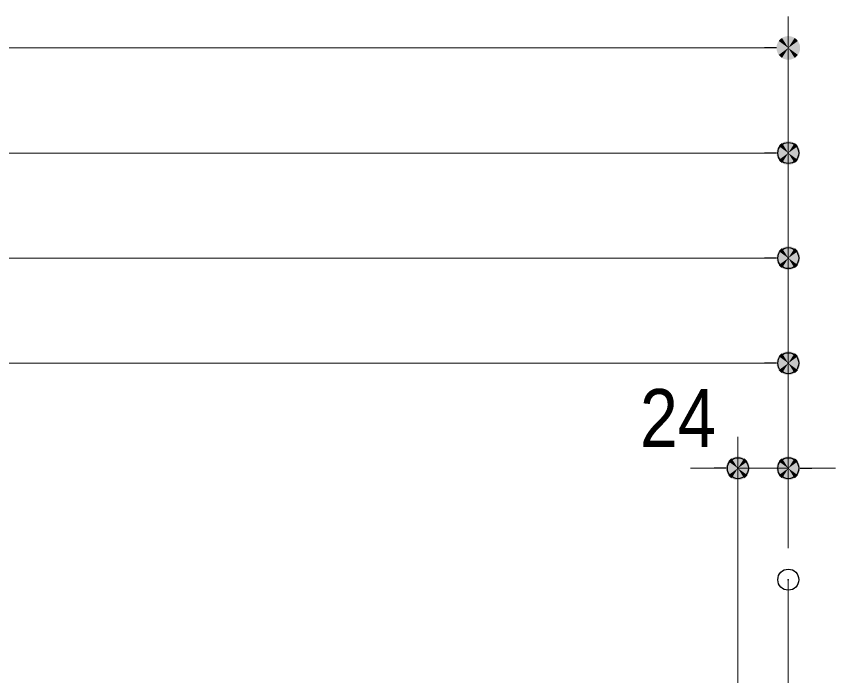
# Model space of a CAD drawing. Units: millimetres, scale not verified. Extents: x -4547 to 4547, y -2305 to 2305.
# Drawn here: x -1097.7 to -707.8, y 671.5 to 985.1 of the extents above; entities that cross this region are included whole.
import ezdxf
from ezdxf.enums import TextEntityAlignment as Align

# ---------------------------------------------------------------- set-up
doc = ezdxf.new("R2010")
doc.units = ezdxf.units.MM
doc.header["$LTSCALE"] = 20
doc.header["$PDMODE"] = 32
doc.header["$PDSIZE"] = 10
for name, color, linetype, lineweight in [('0-1_3一般', 7, 'Continuous', 15), ('0-2_2寸法-1', 7, 'Continuous', 15), ('0-3_0', 7, 'Continuous', 25), ('0-5_2寸法-2', 7, 'Continuous', 15)]:
    doc.layers.add(name, color=color, linetype=linetype, lineweight=lineweight)
doc.layers.add('0-4_Defpoints', color=7, linetype='Continuous')
doc.styles.add('ＭＳ Ｐゴシック', font='')
doc.styles.get('ＭＳ Ｐゴシック').set_extended_font_data('MS PGothic')

# ---------------------------------------------------------------- blocks, each defined once
blk = doc.blocks.new('グループ-35')
at = {"layer": '0-1_3一般'}
blk.add_line((12205.5, 13710), (12205.5, 14770), dxfattribs=at)
blk.add_lwpolyline([(12205.5, 14770), (12205.5, 13710), (-52574.5, 13710), (-52574.5, 14770)], dxfattribs=at)
blk = doc.blocks.new('グループ-40')
at = {"layer": '0-1_3一般'}
blk.add_blockref('グループ-35', (0, 0), dxfattribs=at)
blk = doc.blocks.new('_Dot')
at = {"layer": '0-3_0'}
blk.add_line((-10, 0), (-20, 0), dxfattribs=at)
for points in [[(0, 0), (-7.29, 6.85), (-6.37, 7.71)], [(0, 0), (-6.37, 7.71), (-5.36, 8.44)], [(0, 0), (-5.36, 8.44), (-4.26, 9.05)], [(0, 0), (-4.26, 9.05), (-3.09, 9.51)], [(0, 0), (-3.09, 9.51), (-1.87, 9.82)], [(0, 0), (-1.87, 9.82), (-0.63, 9.98)], [(0, 0), (-0.63, 9.98), (0.63, 9.98)], [(0, 0), (0.63, 9.98), (1.87, 9.82)], [(0, 0), (1.87, 9.82), (3.09, 9.51)], [(0, 0), (3.09, 9.51), (4.26, 9.05)], [(0, 0), (4.26, 9.05), (5.36, 8.44)], [(0, 0), (5.36, 8.44), (6.37, 7.71)], [(0, 0), (6.37, 7.71), (7.29, 6.85)], [(0, 0), (-10, 0), (-9.92, 1.25)], [(0, 0), (-9.92, -1.25), (-10, 0)], [(0, 0), (-9.92, 1.25), (-9.69, 2.49)], [(0, 0), (-9.69, -2.49), (-9.92, -1.25)], [(0, 0), (-9.69, 2.49), (-9.3, 3.68)], [(0, 0), (-9.3, -3.68), (-9.69, -2.49)], [(0, 0), (-9.3, 3.68), (-8.76, 4.82)], [(0, 0), (-8.76, -4.82), (-9.3, -3.68)], [(0, 0), (-8.76, 4.82), (-8.09, 5.88)], [(0, 0), (-8.09, -5.88), (-8.76, -4.82)], [(0, 0), (-8.09, 5.88), (-7.29, 6.85)], [(0, 0), (-7.29, -6.85), (-8.09, -5.88)], [(0, 0), (-6.37, -7.71), (-7.29, -6.85)], [(0, 0), (-5.36, -8.44), (-6.37, -7.71)], [(0, 0), (-4.26, -9.05), (-5.36, -8.44)], [(0, 0), (-3.09, -9.51), (-4.26, -9.05)], [(0, 0), (-1.87, -9.82), (-3.09, -9.51)], [(0, 0), (-0.63, -9.98), (-1.87, -9.82)], [(0, 0), (0.63, -9.98), (-0.63, -9.98)], [(0, 0), (7.29, 6.85), (8.09, 5.88)], [(0, 0), (8.09, 5.88), (8.76, 4.82)], [(0, 0), (8.76, 4.82), (9.3, 3.68)], [(0, 0), (9.3, 3.68), (9.69, 2.49)], [(0, 0), (9.69, 2.49), (9.92, 1.25)], [(0, 0), (9.92, 1.25), (10, 0)], [(0, 0), (1.87, -9.82), (0.63, -9.98)], [(0, 0), (3.09, -9.51), (1.87, -9.82)], [(0, 0), (4.26, -9.05), (3.09, -9.51)], [(0, 0), (5.36, -8.44), (4.26, -9.05)], [(0, 0), (6.37, -7.71), (5.36, -8.44)], [(0, 0), (7.29, -6.85), (6.37, -7.71)], [(0, 0), (8.09, -5.88), (7.29, -6.85)], [(0, 0), (8.76, -4.82), (8.09, -5.88)], [(0, 0), (9.3, -3.68), (8.76, -4.82)], [(0, 0), (9.69, -2.49), (9.3, -3.68)], [(0, 0), (9.92, -1.25), (9.69, -2.49)], [(0, 0), (10, 0), (9.92, -1.25)]]:
    blk.add_solid(points, dxfattribs=at)

msp = doc.modelspace()

# ---------------------------------------------------------------- linework, layer by layer
at = {"layer": '0-2_2寸法-1'}
for p, q in [((-730.35, 935.11), (-730.35, 985.11)), ((-741.6, 970.11), (-3958.09, 970.11)), ((-730.35, 885.11), (-730.35, 935.11)), ((-741.6, 920.11), (-2337.09, 920.11)), ((-730.35, 835.11), (-730.35, 885.11)), ((-741.6, 870.11), (-1567.09, 870.11)), ((-730.35, 785.11), (-730.35, 835.11)), ((-741.6, 820.11), (-1540.09, 820.11))]:
    msp.add_line(p, q, dxfattribs=at)
at = {"layer": '0-4_Defpoints'}
for p in [(-730.35, 920.11), (-730.35, 870.11), (-730.35, 820.11), (-754.35, 770.11), (-730.35, 770.11), (-730.35, 717.11)]:
    msp.add_point(p, dxfattribs=at)
at = {"layer": '0-5_2寸法-2'}
for p, q in [((-754.35, 661.61), (-754.35, 785.11)), ((-730.35, 732.11), (-730.35, 785.11)), ((-765.61, 770.11), (-776.86, 770.11)), ((-730.35, 770.11), (-754.35, 770.11)), ((-719.09, 770.11), (-707.84, 770.11))]:
    msp.add_line(p, q, dxfattribs=at)

# ---------------------------------------------------------------- block references
at = {"layer": '0-1_3一般', "xscale": 0.05, "yscale": 0.05}
msp.add_blockref('グループ-40', (-1340.62, -21.39), dxfattribs=at)
at = {"layer": '0-2_2寸法-1', "xscale": 0.5627563, "yscale": 0.5627563}
for p in [(-730.35, 970.11), (-730.35, 920.11), (-730.35, 870.11), (-730.35, 820.11)]:
    msp.add_blockref('_Dot', p, dxfattribs=at)
at = {"layer": '0-5_2寸法-2', "xscale": 0.5627563, "yscale": 0.5627563}
msp.add_blockref('_Dot', (-754.35, 770.11), dxfattribs=at)
at = {"layer": '0-5_2寸法-2', "xscale": 0.5627563, "yscale": 0.5627563, "rotation": 180}
msp.add_blockref('_Dot', (-730.35, 770.11), dxfattribs=at)

# ---------------------------------------------------------------- texts
at = {"layer": '0-5_2寸法-2', "style": 'ＭＳ Ｐゴシック', "width": 0.9}
msp.add_text('24', height=27.57, dxfattribs=at).set_placement((-800.94, 771.97), align=Align.BOTTOM_LEFT)

doc.saveas('drawing.dxf')
